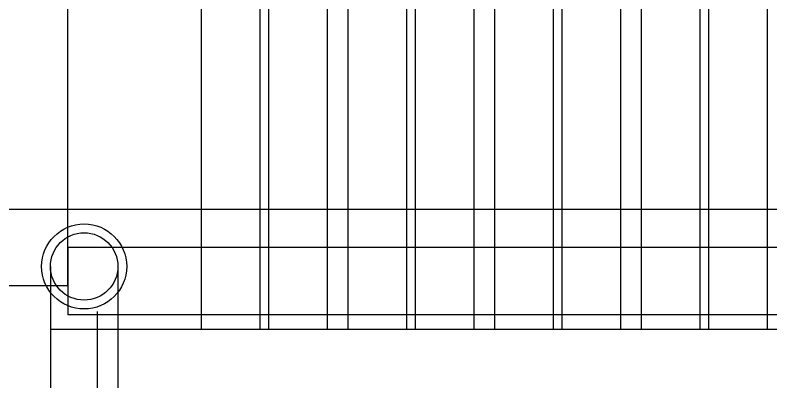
# Model space of a CAD drawing. Header units: millimetres. Extents: x 5204 to 163252, y 3613 to 115772.
# Drawn here: x 38142 to 40718, y 34566 to 35818 of the extents above; entities that cross this region are included whole.
import ezdxf

# ---------------------------------------------------------------- set-up
doc = ezdxf.new("R2010")
doc.units = ezdxf.units.MM
doc.header["$LTSCALE"] = 0.2
doc.linetypes.add('HIDDEN', pattern=[0.375, 0.25, -0.125])
doc.layers.add('0-1', color=7, linetype='Continuous')

msp = doc.modelspace()

# ---------------------------------------------------------------- linework, layer by layer
at = {"layer": '0-1', "color": 8, "linetype": 'Continuous'}
for p, q in [((39206.6, 34745.2), (39206.6, 61675.2)), ((39276.6, 34745.2), (39276.6, 61675.2)), ((39706.6, 34745.2), (39706.6, 61675.2)), ((39776.6, 34745.2), (39776.6, 61675.2)), ((40206.6, 34745.2), (40206.6, 61675.2)), ((40276.6, 34745.2), (40276.6, 61675.2)), ((40706.6, 34745.2), (40706.6, 61675.2))]:
    msp.add_line(p, q, dxfattribs=at)
at = {"layer": '0-1', "color": 7, "linetype": 'Continuous'}
for p, q in [((38321.6, 34895.2), (38321.6, 39766.6)), ((38776.6, 34745.2), (38776.6, 39766.6)), ((38976.6, 34745.2), (38976.6, 39766.6)), ((39006.6, 34745.2), (39006.6, 39766.6)), ((39476.6, 34745.2), (39476.6, 39766.6)), ((39506.6, 34745.2), (39506.6, 39766.6)), ((39976.6, 34745.2), (39976.6, 39766.6)), ((40006.6, 34745.2), (40006.6, 39766.6)), ((40476.6, 34745.2), (40476.6, 39766.6)), ((40506.6, 34745.2), (40506.6, 39766.6)), ((38071.6, 34895.2), (38321.6, 34895.2)), ((86221.6, 34745.2), (38261.6, 34745.2))]:
    msp.add_line(p, q, dxfattribs=at)
at = {"layer": '0-1', "color": 7}
for p, q in [((21462.7, 35155.2), (97602.2, 35155.2)), ((38321.6, 35025.2), (38321.6, 34795.2)), ((38262, 34960.2), (38262, 34483.9)), ((38492, 34960.2), (38492, 34483.9)), ((38421, 34806.2), (38421, 34358.3))]:
    msp.add_line(p, q, dxfattribs=at)
at = {"layer": '0-1', "color": 8, "linetype": 'HIDDEN', "ltscale": 30}
for p, q in [((86161.6, 35025.2), (38321.6, 35025.2)), ((86161.6, 34795.2), (38321.6, 34795.2))]:
    msp.add_line(p, q, dxfattribs=at)
at = {"layer": '0-1', "color": 7, "linetype": 'Continuous'}
for radius in [145, 115]:
    msp.add_circle((38377, 34960.2), radius, dxfattribs=at)

doc.saveas('drawing.dxf')
